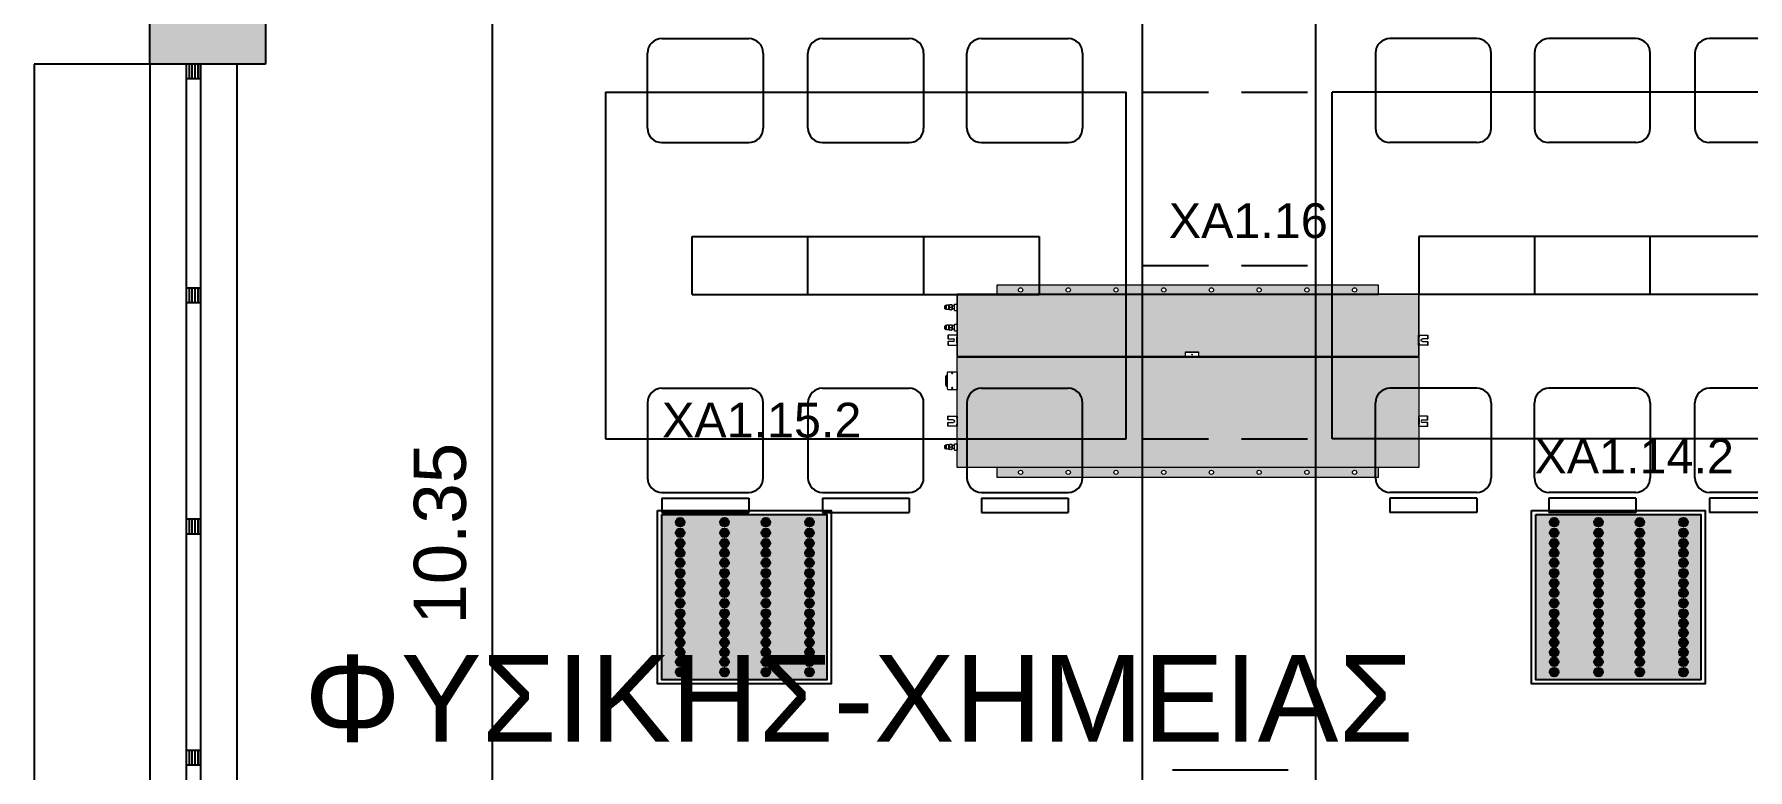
# Model space of a CAD drawing. Header units: metres. Extents: x 0 to 132, y -109 to 310.
# Drawn here: x 21.62 to 27.54, y 120.16 to 122.71 of the extents above; entities that cross this region are included whole.
import ezdxf

# ---------------------------------------------------------------- set-up
doc = ezdxf.new("R2010")
doc.units = ezdxf.units.M
doc.header["$LTSCALE"] = 0.036
doc.linetypes.add('HIDDEN', pattern=[9.525, 6.35, -3.175])
doc.layers.get('0').update_dxf_attribs({"color": 252})
doc.layers.get('Defpoints').update_dxf_attribs({"color": 252})
for name, color, linetype in [('arxitektonika', 254, 'Continuous'), ('DIMBLK', 252, 'Continuous'), ('electext', 20, 'Continuous'), ('Epipla', 252, 'Continuous'), ('HLEK_FL001_SYMBOLS', 230, 'Continuous'), ('Parathira', 252, 'Continuous')]:
    doc.layers.add(name, color=color, linetype=linetype)
doc.layers.add('axel', color=170, linetype='Continuous', lineweight=0)
doc.styles.add('COMU-N', font='arial.ttf')
doc.styles.get("Standard").update_dxf_attribs({"font": 'arial.ttf'})
doc.dimstyles.new('CADWDOT', dxfattribs={"dimscale": 0.1, "dimtxt": 1.8, "dimasz": 0.08, "dimexe": 2, "dimexo": 0, "dimgap": 0.09, "dimtad": 0, "dimrnd": 0.001, "dimzin": 0, "dimdsep": 46, "dimtxsty": 'Standard', "dimblk1": 'ARTDIM', "dimblk2": 'ARTDIM', "dimsah": 1, "dimcen": 0.09, "dimdle": 0.05, "dimse1": 1, "dimse2": 1, "dimadec": 0, "dimazin": 0, "dimtfac": 1, "dimtmove": 0, "dimatfit": 3, "dimldrblk": 'ARTDIM', "dimfxl": 2, "dimtvp": 0.9999, "dimtolj": 1, "dimtzin": 0, "dimarcsym": 0})

# ---------------------------------------------------------------- blocks, each defined once
blk = doc.blocks.new('A$C3D465094')
at = {"layer": 'Parathira'}
for p, q in [((0.175, 0), (0.175, -3.2)), ((0.225, 0), (0.175, 0)), ((0.175, 0), (0.175, -0.05)), ((0.185, 0), (0.185, -0.05)), ((0.195, 0), (0.195, -0.05)), ((0.205, 0), (0.205, -0.05)), ((0.215, 0), (0.215, -0.05)), ((0.225, 0), (0.225, -3.2)), ((0.225, -0.05), (0.225, 0)), ((0.175, -0.05), (0.225, -0.05)), ((0.225, -0.775), (0.175, -0.775)), ((0.175, -0.775), (0.175, -0.825)), ((0.175, -0.825), (0.225, -0.825)), ((0.185, -0.775), (0.185, -0.825)), ((0.195, -0.775), (0.195, -0.825)), ((0.205, -0.775), (0.205, -0.825)), ((0.215, -0.775), (0.215, -0.825)), ((0.225, -0.825), (0.225, -0.775)), ((0.225, -1.575), (0.175, -1.575)), ((0.175, -1.575), (0.175, -1.625)), ((0.185, -1.575), (0.185, -1.625)), ((0.195, -1.575), (0.195, -1.625)), ((0.205, -1.575), (0.205, -1.625)), ((0.215, -1.575), (0.215, -1.625)), ((0.225, -1.625), (0.225, -1.575)), ((0.175, -1.625), (0.225, -1.625)), ((0.225, -2.375), (0.175, -2.375)), ((0.175, -2.375), (0.175, -2.425)), ((0.175, -2.425), (0.225, -2.425)), ((0.185, -2.375), (0.185, -2.425)), ((0.195, -2.375), (0.195, -2.425)), ((0.205, -2.375), (0.205, -2.425)), ((0.215, -2.375), (0.215, -2.425)), ((0.225, -2.425), (0.225, -2.375)), ((0.225, -3.15), (0.175, -3.15)), ((0.175, -3.15), (0.175, -3.2)), ((0.185, -3.15), (0.185, -3.2)), ((0.195, -3.15), (0.195, -3.2)), ((0.205, -3.15), (0.205, -3.2)), ((0.215, -3.15), (0.215, -3.2)), ((0.225, -3.2), (0.225, -3.15)), ((0.175, -3.2), (0.225, -3.2))]:
    blk.add_line(p, q, dxfattribs=at)
blk = doc.blocks.new('A$C03CF2789')
at = {"layer": 'Epipla'}
for p, q in [((3.4314, -0.3466), (3.4314, -8.6466)), ((4.0314, -8.6466), (4.0314, -0.3466)), ((1.7703, -3.7114), (2.0703, -3.7114)), ((2.3253, -3.7114), (2.6253, -3.7114)), ((2.875, -3.7114), (3.175, -3.7114)), ((4.5878, -3.7114), (4.2878, -3.7114)), ((5.1374, -3.7114), (4.8374, -3.7114)), ((5.6924, -3.7114), (5.3924, -3.7114)), ((1.7203, -4.0214), (1.7203, -3.7614)), ((2.1203, -3.7614), (2.1203, -4.0214)), ((2.2753, -4.0214), (2.2753, -3.7614)), ((2.6753, -3.7614), (2.6753, -4.0214)), ((2.825, -4.0214), (2.825, -3.7614)), ((3.225, -3.7614), (3.225, -4.0214)), ((4.2378, -3.7614), (4.2378, -4.0214)), ((4.6378, -4.0214), (4.6378, -3.7614)), ((4.7874, -3.7614), (4.7874, -4.0214)), ((5.1874, -4.0214), (5.1874, -3.7614)), ((5.3424, -3.7614), (5.3424, -4.0214)), ((1.5753, -3.8966), (3.3753, -3.8966)), ((1.5753, -3.8966), (1.5753, -5.0966)), ((3.3753, -5.0966), (3.3753, -3.8966)), ((4.0874, -5.0966), (4.0874, -3.8966)), ((5.8874, -3.8966), (4.0874, -3.8966)), ((1.7703, -4.0714), (2.0703, -4.0714)), ((2.3253, -4.0714), (2.6253, -4.0714)), ((2.875, -4.0714), (3.175, -4.0714)), ((4.5878, -4.0714), (4.2878, -4.0714)), ((5.1374, -4.0714), (4.8374, -4.0714)), ((5.6924, -4.0714), (5.3924, -4.0714)), ((1.8753, -4.3966), (3.0753, -4.3966)), ((1.8753, -4.5966), (1.8753, -4.3966)), ((2.2753, -4.5966), (2.2753, -4.3966)), ((2.6753, -4.3966), (2.6753, -4.5966)), ((3.0753, -4.3966), (3.0753, -4.5966)), ((4.3874, -4.3966), (4.3874, -4.5966)), ((5.5874, -4.3966), (4.3874, -4.3966)), ((4.7874, -4.3966), (4.7874, -4.5966)), ((5.1874, -4.5966), (5.1874, -4.3966)), ((1.8753, -4.5966), (3.0753, -4.5966)), ((5.5874, -4.5966), (4.3874, -4.5966)), ((1.7203, -4.9717), (1.7203, -5.2317)), ((1.7703, -4.9217), (2.0703, -4.9217)), ((2.1203, -5.2317), (2.1203, -4.9717)), ((2.2753, -4.9717), (2.2753, -5.2317)), ((2.3253, -4.9217), (2.6253, -4.9217)), ((2.6753, -5.2317), (2.6753, -4.9717)), ((2.825, -4.9717), (2.825, -5.2317)), ((2.875, -4.9217), (3.175, -4.9217)), ((3.225, -5.2317), (3.225, -4.9717)), ((4.2378, -5.2317), (4.2378, -4.9717)), ((4.5878, -4.9217), (4.2878, -4.9217)), ((4.6378, -4.9717), (4.6378, -5.2317)), ((4.7874, -5.2317), (4.7874, -4.9717)), ((5.1374, -4.9217), (4.8374, -4.9217)), ((5.1874, -4.9717), (5.1874, -5.2317)), ((5.3424, -5.2317), (5.3424, -4.9717)), ((5.6924, -4.9217), (5.3924, -4.9217)), ((1.5753, -5.0966), (3.3753, -5.0966)), ((5.8874, -5.0966), (4.0874, -5.0966)), ((1.7703, -5.2817), (2.0703, -5.2817)), ((1.7703, -5.3017), (2.0703, -5.3017)), ((2.3253, -5.2817), (2.6253, -5.2817)), ((2.3253, -5.3017), (2.6253, -5.3017)), ((2.875, -5.2817), (3.175, -5.2817)), ((2.875, -5.3017), (3.175, -5.3017)), ((4.5878, -5.2817), (4.2878, -5.2817)), ((4.5878, -5.3017), (4.2878, -5.3017)), ((5.1374, -5.2817), (4.8374, -5.2817)), ((5.1374, -5.3017), (4.8374, -5.3017)), ((5.6924, -5.2817), (5.3924, -5.2817)), ((5.6924, -5.3017), (5.3924, -5.3017)), ((1.7703, -5.3517), (2.0703, -5.3517)), ((2.3253, -5.3517), (2.6253, -5.3517)), ((2.875, -5.3517), (3.175, -5.3517)), ((4.5878, -5.3517), (4.2878, -5.3517)), ((5.1374, -5.3517), (4.8374, -5.3517)), ((5.6924, -5.3517), (5.3924, -5.3517)), ((3.5355, -6.2418), (3.9355, -6.2418))]:
    blk.add_line(p, q, dxfattribs=at)
at = {"layer": 'Epipla', "linetype": 'HIDDEN'}
for p, q in [((3.4314, -3.8966), (4.0314, -3.8966)), ((3.4314, -4.4966), (4.0314, -4.4966)), ((3.4314, -5.0966), (4.0314, -5.0966))]:
    blk.add_line(p, q, dxfattribs=at)
at = {"layer": 'Epipla'}
for points in [[(1.7703, -5.3017), (1.7703, -5.3517)], [(2.0703, -5.3017), (2.0703, -5.3517)], [(2.3253, -5.3017), (2.3253, -5.3517)], [(2.6253, -5.3017), (2.6253, -5.3517)], [(2.875, -5.3017), (2.875, -5.3517)], [(3.175, -5.3017), (3.175, -5.3517)], [(4.2878, -5.3017), (4.2878, -5.3517)], [(4.5878, -5.3017), (4.5878, -5.3517)], [(4.8374, -5.3017), (4.8374, -5.3517)], [(5.1374, -5.3017), (5.1374, -5.3517)], [(5.3924, -5.3017), (5.3924, -5.3517)]]:
    blk.add_lwpolyline(points, dxfattribs=at)
for centre, start, end in [((1.7703, -3.7614), 90, 180), ((2.0703, -3.7614), 0, 90), ((2.3253, -3.7614), 90, 180), ((2.6253, -3.7614), 0, 90), ((2.875, -3.7614), 90, 180), ((3.175, -3.7614), 0, 90), ((4.2878, -3.7614), 90, 180), ((4.5878, -3.7614), 0, 90), ((4.8374, -3.7614), 90, 180), ((5.1374, -3.7614), 0, 90), ((5.3924, -3.7614), 90, 180), ((1.7703, -4.0214), 180, 270), ((2.0703, -4.0214), 270, 0), ((2.3253, -4.0214), 180, 270), ((2.6253, -4.0214), 270, 0), ((2.875, -4.0214), 180, 270), ((3.175, -4.0214), 270, 0), ((4.2878, -4.0214), 180, 270), ((4.5878, -4.0214), 270, 0), ((4.8374, -4.0214), 180, 270), ((5.1374, -4.0214), 270, 0), ((5.3924, -4.0214), 180, 270), ((1.7703, -4.9717), 90, 180), ((2.0703, -4.9717), 0, 90), ((2.3253, -4.9717), 90, 180), ((2.6253, -4.9717), 0, 90), ((2.875, -4.9717), 90, 180), ((3.175, -4.9717), 0, 90), ((4.2878, -4.9717), 90, 180), ((4.5878, -4.9717), 0, 90), ((4.8374, -4.9717), 90, 180), ((5.1374, -4.9717), 0, 90), ((5.3924, -4.9717), 90, 180), ((1.7703, -5.2317), 180, 270), ((2.0703, -5.2317), 270, 0), ((2.3253, -5.2317), 180, 270), ((2.6253, -5.2317), 270, 0), ((2.875, -5.2317), 180, 270), ((3.175, -5.2317), 270, 0), ((4.2878, -5.2317), 180, 270), ((4.5878, -5.2317), 270, 0), ((4.8374, -5.2317), 180, 270), ((5.1374, -5.2317), 270, 0), ((5.3924, -5.2317), 180, 270)]:
    blk.add_arc(centre, 0.05, start, end, dxfattribs=at)
blk = doc.blocks.new('ARTDIM')
at = {"layer": 'DIMBLK'}
for p, q in [((0, -24.9975), (0, 24.9975)), ((-24.9975, 0), (24.9975, 0))]:
    blk.add_line(p, q, dxfattribs=at)
blk.add_circle((0, 0), 8.25, dxfattribs=at)
blk = doc.blocks.new('*D451')
at = {"layer": 'arxitektonika', "color": 0, "lineweight": -2}
blk.add_line((23.2019, 126.1474), (23.2019, 115.8134), dxfattribs=at)
at = {"layer": 'Defpoints', "color": 0, "transparency": 16777216}
for p in [(25.9182, 126.1554), (23.2019, 115.8054), (25.9182, 115.8054)]:
    blk.add_point(p, dxfattribs=at)
at = {"layer": 'arxitektonika', "color": 0, "lineweight": -2, "xscale": 0.008, "yscale": 0.008, "zscale": 0.008}
for p, rotation in [((23.2019, 126.1554), 90), ((23.2019, 115.8054), 270)]:
    blk.add_blockref('ARTDIM', p, dxfattribs=dict(at, rotation=rotation))
at = {"layer": 'arxitektonika', "color": 0, "insert": (23.0219, 120.9804), "char_height": 0.18, "attachment_point": 5, "rotation": 90}
blk.add_mtext('\\A1;10.35', dxfattribs=at)
blk = doc.blocks.new('panel led 4x16W 60x60cm acrylic')
at = {"layer": 'HLEK_FL001_SYMBOLS', "linetype": 'Continuous', "lineweight": 0}
h = blk.add_hatch(color=201, dxfattribs=at)
h.dxf.hatch_style = 1
h.paths.add_polyline_path([(45.4184, 65.5575), (45.4184, 64.9863), (45.9896, 64.9863), (45.9896, 65.5575)])
h.paths.add_polyline_path([(45.6208, 65.3554, -1), (45.6508, 65.3554, -1)], flags=16)
h.paths.add_polyline_path([(45.6208, 65.3904, -1), (45.6508, 65.3904, -1)], flags=16)
h.paths.add_polyline_path([(45.7936, 65.3554, -1), (45.7636, 65.3554, -1)], flags=16)
h.paths.add_polyline_path([(45.7636, 65.3904, -1), (45.7936, 65.3904, -1)], flags=16)
h.paths.add_polyline_path([(45.6508, 65.3202, -1), (45.6208, 65.3202, -1)], flags=16)
h.paths.add_polyline_path([(45.7936, 65.3202, -1), (45.7636, 65.3202, -1)], flags=16)
h.paths.add_polyline_path([(45.6208, 65.4249, -1), (45.6508, 65.4249, -1)], flags=16)
h.paths.add_polyline_path([(45.7636, 65.4249, -1), (45.7936, 65.4249, -1)], flags=16)
h.paths.add_polyline_path([(45.6508, 65.2864, -1), (45.6208, 65.2864, -1)], flags=16)
h.paths.add_polyline_path([(45.7936, 65.2864, -1), (45.7636, 65.2864, -1)], flags=16)
h.paths.add_polyline_path([(45.6208, 65.4586, -1), (45.6508, 65.4586, -1)], flags=16)
h.paths.add_polyline_path([(45.7636, 65.4586, -1), (45.7936, 65.4586, -1)], flags=16)
h.paths.add_polyline_path([(45.6508, 65.2511, -1), (45.6208, 65.2511, -1)], flags=16)
h.paths.add_polyline_path([(45.7936, 65.2511, -1), (45.7636, 65.2511, -1)], flags=16)
h.paths.add_polyline_path([(45.6208, 65.4943, -1), (45.6508, 65.4943, -1)], flags=16)
h.paths.add_polyline_path([(45.7636, 65.4943, -1), (45.7936, 65.4943, -1)], flags=16)
h.paths.add_polyline_path([(45.6508, 65.2158, -1), (45.6208, 65.2158, -1)], flags=16)
h.paths.add_polyline_path([(45.7936, 65.2158, -1), (45.7636, 65.2158, -1)], flags=16)
h.paths.add_polyline_path([(45.6208, 65.531, -1), (45.6508, 65.531, -1)], flags=16)
h.paths.add_polyline_path([(45.7636, 65.531, -1), (45.7936, 65.531, -1)], flags=16)
h.paths.add_polyline_path([(45.6508, 65.1817, -1), (45.6208, 65.1817, -1)], flags=16)
h.paths.add_polyline_path([(45.7936, 65.1817, -1), (45.7636, 65.1817, -1)], flags=16)
h.paths.add_polyline_path([(45.4672, 65.3554, -1), (45.4972, 65.3554, -1)], flags=16)
h.paths.add_polyline_path([(45.4672, 65.3904, -1), (45.4972, 65.3904, -1)], flags=16)
h.paths.add_polyline_path([(45.4972, 65.3202, -1), (45.4672, 65.3202, -1)], flags=16)
h.paths.add_polyline_path([(45.6508, 65.1482, -1), (45.6208, 65.1482, -1)], flags=16)
h.paths.add_polyline_path([(45.9441, 65.3554, -1), (45.9141, 65.3554, -1)], flags=16)
h.paths.add_polyline_path([(45.9441, 65.3904, -1), (45.9141, 65.3904, -1)], flags=16)
h.paths.add_polyline_path([(45.7936, 65.1482, -1), (45.7636, 65.1482, -1)], flags=16)
h.paths.add_polyline_path([(45.4672, 65.4249, -1), (45.4972, 65.4249, -1)], flags=16)
h.paths.add_polyline_path([(45.9441, 65.3202, -1), (45.9141, 65.3202, -1)], flags=16)
h.paths.add_polyline_path([(45.4972, 65.2864, -1), (45.4672, 65.2864, -1)], flags=16)
h.paths.add_polyline_path([(45.9141, 65.4249, -1), (45.9441, 65.4249, -1)], flags=16)
h.paths.add_polyline_path([(45.9441, 65.2864, -1), (45.9141, 65.2864, -1)], flags=16)
h.paths.add_polyline_path([(45.4672, 65.4586, -1), (45.4972, 65.4586, -1)], flags=16)
h.paths.add_polyline_path([(45.9141, 65.4586, -1), (45.9441, 65.4586, -1)], flags=16)
h.paths.add_polyline_path([(45.4972, 65.2511, -1), (45.4672, 65.2511, -1)], flags=16)
h.paths.add_polyline_path([(45.9441, 65.2511, -1), (45.9141, 65.2511, -1)], flags=16)
h.paths.add_polyline_path([(45.4672, 65.4943, -1), (45.4972, 65.4943, -1)], flags=16)
h.paths.add_polyline_path([(45.6508, 65.1152, -1), (45.6208, 65.1152, -1)], flags=16)
h.paths.add_polyline_path([(45.7936, 65.1152, -1), (45.7636, 65.1152, -1)], flags=16)
h.paths.add_polyline_path([(45.9141, 65.4943, -1), (45.9441, 65.4943, -1)], flags=16)
h.paths.add_polyline_path([(45.4972, 65.2158, -1), (45.4672, 65.2158, -1)], flags=16)
h.paths.add_polyline_path([(45.9441, 65.2158, -1), (45.9141, 65.2158, -1)], flags=16)
h.paths.add_polyline_path([(45.4672, 65.531, -1), (45.4972, 65.531, -1)], flags=16)
h.paths.add_polyline_path([(45.9141, 65.531, -1), (45.9441, 65.531, -1)], flags=16)
h.paths.add_polyline_path([(45.4972, 65.1817, -1), (45.4672, 65.1817, -1)], flags=16)
h.paths.add_polyline_path([(45.9441, 65.1817, -1), (45.9141, 65.1817, -1)], flags=16)
h.paths.add_polyline_path([(45.6508, 65.0811, -1), (45.6208, 65.0811, -1)], flags=16)
h.paths.add_polyline_path([(45.7936, 65.0811, -1), (45.7636, 65.0811, -1)], flags=16)
h.paths.add_polyline_path([(45.4972, 65.1482, -1), (45.4672, 65.1482, -1)], flags=16)
h.paths.add_polyline_path([(45.9441, 65.1482, -1), (45.9141, 65.1482, -1)], flags=16)
h.paths.add_polyline_path([(45.6508, 65.048, -1), (45.6208, 65.048, -1)], flags=16)
h.paths.add_polyline_path([(45.7936, 65.048, -1), (45.7636, 65.048, -1)], flags=16)
h.paths.add_polyline_path([(45.4972, 65.1152, -1), (45.4672, 65.1152, -1)], flags=16)
h.paths.add_polyline_path([(45.9441, 65.1152, -1), (45.9141, 65.1152, -1)], flags=16)
h.paths.add_polyline_path([(45.6508, 65.0128, -1), (45.6208, 65.0128, -1)], flags=16)
h.paths.add_polyline_path([(45.4972, 65.0811, -1), (45.4672, 65.0811, -1)], flags=16)
h.paths.add_polyline_path([(45.7936, 65.0128, -1), (45.7636, 65.0128, -1)], flags=16)
h.paths.add_polyline_path([(45.9441, 65.0811, -1), (45.9141, 65.0811, -1)], flags=16)
h.paths.add_polyline_path([(45.4972, 65.048, -1), (45.4672, 65.048, -1)], flags=16)
h.paths.add_polyline_path([(45.9441, 65.048, -1), (45.9141, 65.048, -1)], flags=16)
h.paths.add_polyline_path([(45.4972, 65.0128, -1), (45.4672, 65.0128, -1)], flags=16)
h.paths.add_polyline_path([(45.9441, 65.0128, -1), (45.9141, 65.0128, -1)], flags=16)
h = blk.add_hatch(color=11, dxfattribs=at)
h.dxf.hatch_style = 1
h.paths.add_polyline_path([(45.4972, 65.531, 1), (45.4672, 65.531, 1)])
h = blk.add_hatch(color=11, dxfattribs=at)
h.dxf.hatch_style = 1
h.paths.add_polyline_path([(45.6508, 65.531, 1), (45.6208, 65.531, 1)])
h = blk.add_hatch(color=11, dxfattribs=at)
h.dxf.hatch_style = 1
h.paths.add_polyline_path([(45.7936, 65.531, 1), (45.7636, 65.531, 1)])
h = blk.add_hatch(color=11, dxfattribs=at)
h.dxf.hatch_style = 1
h.paths.add_polyline_path([(45.9441, 65.531, 1), (45.9141, 65.531, 1)])
h = blk.add_hatch(color=11, dxfattribs=at)
h.dxf.hatch_style = 1
h.paths.add_polyline_path([(45.4972, 65.4943, 1), (45.4672, 65.4943, 1)])
h = blk.add_hatch(color=11, dxfattribs=at)
h.dxf.hatch_style = 1
h.paths.add_polyline_path([(45.4972, 65.4586, 1), (45.4672, 65.4586, 1)])
h = blk.add_hatch(color=11, dxfattribs=at)
h.dxf.hatch_style = 1
h.paths.add_polyline_path([(45.6508, 65.4943, 1), (45.6208, 65.4943, 1)])
h = blk.add_hatch(color=11, dxfattribs=at)
h.dxf.hatch_style = 1
h.paths.add_polyline_path([(45.6508, 65.4586, 1), (45.6208, 65.4586, 1)])
h = blk.add_hatch(color=11, dxfattribs=at)
h.dxf.hatch_style = 1
h.paths.add_polyline_path([(45.7936, 65.4943, 1), (45.7636, 65.4943, 1)])
h = blk.add_hatch(color=11, dxfattribs=at)
h.dxf.hatch_style = 1
h.paths.add_polyline_path([(45.7936, 65.4586, 1), (45.7636, 65.4586, 1)])
h = blk.add_hatch(color=11, dxfattribs=at)
h.dxf.hatch_style = 1
h.paths.add_polyline_path([(45.9441, 65.4943, 1), (45.9141, 65.4943, 1)])
h = blk.add_hatch(color=11, dxfattribs=at)
h.dxf.hatch_style = 1
h.paths.add_polyline_path([(45.9441, 65.4586, 1), (45.9141, 65.4586, 1)])
h = blk.add_hatch(color=11, dxfattribs=at)
h.dxf.hatch_style = 1
h.paths.add_polyline_path([(45.4972, 65.4249, 1), (45.4672, 65.4249, 1)])
h = blk.add_hatch(color=11, dxfattribs=at)
h.dxf.hatch_style = 1
h.paths.add_polyline_path([(45.6508, 65.4249, 1), (45.6208, 65.4249, 1)])
h = blk.add_hatch(color=11, dxfattribs=at)
h.dxf.hatch_style = 1
h.paths.add_polyline_path([(45.7936, 65.4249, 1), (45.7636, 65.4249, 1)])
h = blk.add_hatch(color=11, dxfattribs=at)
h.dxf.hatch_style = 1
h.paths.add_polyline_path([(45.9441, 65.4249, 1), (45.9141, 65.4249, 1)])
h = blk.add_hatch(color=11, dxfattribs=at)
h.dxf.hatch_style = 1
h.paths.add_polyline_path([(45.4972, 65.3904, 1), (45.4672, 65.3904, 1)])
h = blk.add_hatch(color=11, dxfattribs=at)
h.dxf.hatch_style = 1
h.paths.add_polyline_path([(45.4972, 65.3554, 1), (45.4672, 65.3554, 1)])
h = blk.add_hatch(color=11, dxfattribs=at)
h.dxf.hatch_style = 1
h.paths.add_polyline_path([(45.6508, 65.3904, 1), (45.6208, 65.3904, 1)])
h = blk.add_hatch(color=11, dxfattribs=at)
h.dxf.hatch_style = 1
h.paths.add_polyline_path([(45.6508, 65.3554, 1), (45.6208, 65.3554, 1)])
h = blk.add_hatch(color=11, dxfattribs=at)
h.dxf.hatch_style = 1
h.paths.add_polyline_path([(45.7936, 65.3904, 1), (45.7636, 65.3904, 1)])
h = blk.add_hatch(color=11, dxfattribs=at)
h.dxf.hatch_style = 1
h.paths.add_polyline_path([(45.7936, 65.3554, 1), (45.7636, 65.3554, 1)])
h = blk.add_hatch(color=11, dxfattribs=at)
h.dxf.hatch_style = 1
h.paths.add_polyline_path([(45.9441, 65.3904, 1), (45.9141, 65.3904, 1)])
h = blk.add_hatch(color=11, dxfattribs=at)
h.dxf.hatch_style = 1
h.paths.add_polyline_path([(45.9441, 65.3554, 1), (45.9141, 65.3554, 1)])
h = blk.add_hatch(color=11, dxfattribs=at)
h.dxf.hatch_style = 1
h.paths.add_polyline_path([(45.4972, 65.3202, 1), (45.4672, 65.3202, 1)])
h = blk.add_hatch(color=11, dxfattribs=at)
h.dxf.hatch_style = 1
h.paths.add_polyline_path([(45.4972, 65.2864, 1), (45.4672, 65.2864, 1)])
h = blk.add_hatch(color=11, dxfattribs=at)
h.dxf.hatch_style = 1
h.paths.add_polyline_path([(45.6508, 65.3202, 1), (45.6208, 65.3202, 1)])
h = blk.add_hatch(color=11, dxfattribs=at)
h.dxf.hatch_style = 1
h.paths.add_polyline_path([(45.6508, 65.2864, 1), (45.6208, 65.2864, 1)])
h = blk.add_hatch(color=11, dxfattribs=at)
h.dxf.hatch_style = 1
h.paths.add_polyline_path([(45.7936, 65.3202, 1), (45.7636, 65.3202, 1)])
h = blk.add_hatch(color=11, dxfattribs=at)
h.dxf.hatch_style = 1
h.paths.add_polyline_path([(45.7936, 65.2864, 1), (45.7636, 65.2864, 1)])
h = blk.add_hatch(color=11, dxfattribs=at)
h.dxf.hatch_style = 1
h.paths.add_polyline_path([(45.9441, 65.3202, 1), (45.9141, 65.3202, 1)])
h = blk.add_hatch(color=11, dxfattribs=at)
h.dxf.hatch_style = 1
h.paths.add_polyline_path([(45.9441, 65.2864, 1), (45.9141, 65.2864, 1)])
h = blk.add_hatch(color=11, dxfattribs=at)
h.dxf.hatch_style = 1
h.paths.add_polyline_path([(45.4972, 65.2511, 1), (45.4672, 65.2511, 1)])
h = blk.add_hatch(color=11, dxfattribs=at)
h.dxf.hatch_style = 1
h.paths.add_polyline_path([(45.6508, 65.2511, 1), (45.6208, 65.2511, 1)])
h = blk.add_hatch(color=11, dxfattribs=at)
h.dxf.hatch_style = 1
h.paths.add_polyline_path([(45.7936, 65.2511, 1), (45.7636, 65.2511, 1)])
h = blk.add_hatch(color=11, dxfattribs=at)
h.dxf.hatch_style = 1
h.paths.add_polyline_path([(45.9441, 65.2511, 1), (45.9141, 65.2511, 1)])
h = blk.add_hatch(color=11, dxfattribs=at)
h.dxf.hatch_style = 1
h.paths.add_polyline_path([(45.4972, 65.2158, 1), (45.4672, 65.2158, 1)])
h = blk.add_hatch(color=11, dxfattribs=at)
h.dxf.hatch_style = 1
h.paths.add_polyline_path([(45.4972, 65.1817, 1), (45.4672, 65.1817, 1)])
h = blk.add_hatch(color=11, dxfattribs=at)
h.dxf.hatch_style = 1
h.paths.add_polyline_path([(45.6508, 65.2158, 1), (45.6208, 65.2158, 1)])
h = blk.add_hatch(color=11, dxfattribs=at)
h.dxf.hatch_style = 1
h.paths.add_polyline_path([(45.6508, 65.1817, 1), (45.6208, 65.1817, 1)])
h = blk.add_hatch(color=11, dxfattribs=at)
h.dxf.hatch_style = 1
h.paths.add_polyline_path([(45.7936, 65.2158, 1), (45.7636, 65.2158, 1)])
h = blk.add_hatch(color=11, dxfattribs=at)
h.dxf.hatch_style = 1
h.paths.add_polyline_path([(45.7936, 65.1817, 1), (45.7636, 65.1817, 1)])
h = blk.add_hatch(color=11, dxfattribs=at)
h.dxf.hatch_style = 1
h.paths.add_polyline_path([(45.9441, 65.2158, 1), (45.9141, 65.2158, 1)])
h = blk.add_hatch(color=11, dxfattribs=at)
h.dxf.hatch_style = 1
h.paths.add_polyline_path([(45.9441, 65.1817, 1), (45.9141, 65.1817, 1)])
h = blk.add_hatch(color=11, dxfattribs=at)
h.dxf.hatch_style = 1
h.paths.add_polyline_path([(45.4972, 65.1482, 1), (45.4672, 65.1482, 1)])
h = blk.add_hatch(color=11, dxfattribs=at)
h.dxf.hatch_style = 1
h.paths.add_polyline_path([(45.4972, 65.1152, 1), (45.4672, 65.1152, 1)])
h = blk.add_hatch(color=11, dxfattribs=at)
h.dxf.hatch_style = 1
h.paths.add_polyline_path([(45.6508, 65.1482, 1), (45.6208, 65.1482, 1)])
h = blk.add_hatch(color=11, dxfattribs=at)
h.dxf.hatch_style = 1
h.paths.add_polyline_path([(45.6508, 65.1152, 1), (45.6208, 65.1152, 1)])
h = blk.add_hatch(color=11, dxfattribs=at)
h.dxf.hatch_style = 1
h.paths.add_polyline_path([(45.7936, 65.1482, 1), (45.7636, 65.1482, 1)])
h = blk.add_hatch(color=11, dxfattribs=at)
h.dxf.hatch_style = 1
h.paths.add_polyline_path([(45.7936, 65.1152, 1), (45.7636, 65.1152, 1)])
h = blk.add_hatch(color=11, dxfattribs=at)
h.dxf.hatch_style = 1
h.paths.add_polyline_path([(45.9441, 65.1482, 1), (45.9141, 65.1482, 1)])
h = blk.add_hatch(color=11, dxfattribs=at)
h.dxf.hatch_style = 1
h.paths.add_polyline_path([(45.9441, 65.1152, 1), (45.9141, 65.1152, 1)])
h = blk.add_hatch(color=11, dxfattribs=at)
h.dxf.hatch_style = 1
h.paths.add_polyline_path([(45.4972, 65.0811, 1), (45.4672, 65.0811, 1)])
h = blk.add_hatch(color=11, dxfattribs=at)
h.dxf.hatch_style = 1
h.paths.add_polyline_path([(45.4972, 65.048, 1), (45.4672, 65.048, 1)])
h = blk.add_hatch(color=11, dxfattribs=at)
h.dxf.hatch_style = 1
h.paths.add_polyline_path([(45.6508, 65.0811, 1), (45.6208, 65.0811, 1)])
h = blk.add_hatch(color=11, dxfattribs=at)
h.dxf.hatch_style = 1
h.paths.add_polyline_path([(45.6508, 65.048, 1), (45.6208, 65.048, 1)])
h = blk.add_hatch(color=11, dxfattribs=at)
h.dxf.hatch_style = 1
h.paths.add_polyline_path([(45.7936, 65.0811, 1), (45.7636, 65.0811, 1)])
h = blk.add_hatch(color=11, dxfattribs=at)
h.dxf.hatch_style = 1
h.paths.add_polyline_path([(45.7936, 65.048, 1), (45.7636, 65.048, 1)])
h = blk.add_hatch(color=11, dxfattribs=at)
h.dxf.hatch_style = 1
h.paths.add_polyline_path([(45.9441, 65.0811, 1), (45.9141, 65.0811, 1)])
h = blk.add_hatch(color=11, dxfattribs=at)
h.dxf.hatch_style = 1
h.paths.add_polyline_path([(45.9441, 65.048, 1), (45.9141, 65.048, 1)])
h = blk.add_hatch(color=11, dxfattribs=at)
h.dxf.hatch_style = 1
h.paths.add_polyline_path([(45.4972, 65.0128, 1), (45.4672, 65.0128, 1)])
h = blk.add_hatch(color=11, dxfattribs=at)
h.dxf.hatch_style = 1
h.paths.add_polyline_path([(45.6508, 65.0128, 1), (45.6208, 65.0128, 1)])
h = blk.add_hatch(color=11, dxfattribs=at)
h.dxf.hatch_style = 1
h.paths.add_polyline_path([(45.7936, 65.0128, 1), (45.7636, 65.0128, 1)])
h = blk.add_hatch(color=11, dxfattribs=at)
h.dxf.hatch_style = 1
h.paths.add_polyline_path([(45.9441, 65.0128, 1), (45.9141, 65.0128, 1)])
at = {"layer": 'HLEK_FL001_SYMBOLS'}
for points in [[(45.4043, 65.5722), (46.0043, 65.5722), (46.0043, 64.9722), (45.4043, 64.9722)], [(45.4184, 65.5575), (45.9896, 65.5575), (45.9896, 64.9863), (45.4184, 64.9863)]]:
    blk.add_lwpolyline(points, close=True, dxfattribs=at)
for centre in [(45.4822, 65.531), (45.6358, 65.531), (45.7786, 65.531), (45.9291, 65.531), (45.4822, 65.4943), (45.4822, 65.4586), (45.6358, 65.4943), (45.6358, 65.4586), (45.7786, 65.4943), (45.7786, 65.4586), (45.9291, 65.4943), (45.9291, 65.4586), (45.4822, 65.4249), (45.6358, 65.4249), (45.7786, 65.4249), (45.9291, 65.4249), (45.4822, 65.3904), (45.4822, 65.3554), (45.6358, 65.3904), (45.6358, 65.3554), (45.7786, 65.3904), (45.7786, 65.3554), (45.9291, 65.3904), (45.9291, 65.3554), (45.4822, 65.3202), (45.4822, 65.2864), (45.6358, 65.3202), (45.6358, 65.2864), (45.7786, 65.3202), (45.7786, 65.2864), (45.9291, 65.3202), (45.9291, 65.2864), (45.4822, 65.2511), (45.6358, 65.2511), (45.7786, 65.2511), (45.9291, 65.2511), (45.4822, 65.2158), (45.4822, 65.1817), (45.6358, 65.2158), (45.6358, 65.1817), (45.7786, 65.2158), (45.7786, 65.1817), (45.9291, 65.2158), (45.9291, 65.1817), (45.4822, 65.1482), (45.4822, 65.1152), (45.6358, 65.1482), (45.6358, 65.1152), (45.7786, 65.1482), (45.7786, 65.1152), (45.9291, 65.1482), (45.9291, 65.1152), (45.4822, 65.0811), (45.4822, 65.048), (45.6358, 65.0811), (45.6358, 65.048), (45.7786, 65.0811), (45.7786, 65.048), (45.9291, 65.0811), (45.9291, 65.048), (45.4822, 65.0128), (45.6358, 65.0128), (45.7786, 65.0128), (45.9291, 65.0128)]:
    blk.add_circle(centre, 0.015, dxfattribs=at)
blk = doc.blocks.new('A$C5A126718')
at = {"layer": 'axel'}
for p, q in [((-0.0317, 0.0343), (-0.0317, 0.0321)), ((-0.0301, 0.0343), (-0.0317, 0.0343)), ((-0.0317, 0.0321), (-0.0317, 0.0236)), ((-0.0317, 0.0321), (-0.0301, 0.0321)), ((-0.0317, 0.0236), (-0.0301, 0.0236)), ((-0.0317, 0.0236), (-0.0317, 0.0214)), ((-0.0301, 0.0214), (-0.0317, 0.0214)), ((-0.0301, 0.0129), (-0.0317, 0.0129)), ((-0.0317, 0.0129), (-0.0317, 0.0107)), ((-0.0317, 0.0107), (-0.0301, 0.0107)), ((-0.0317, 0.0107), (-0.0317, 0.0021)), ((-0.0317, 0.0021), (-0.0301, 0.0021)), ((-0.0317, 0.0021), (-0.0317, 0)), ((-0.0301, 0), (-0.0317, 0)), ((-0.0012, 0.0343), (-0.0301, 0.0343)), ((-0.0301, 0.0343), (-0.0301, 0.0321)), ((-0.0301, 0.0321), (-0.0301, 0.0236)), ((-0.0301, 0.0236), (-0.0301, 0.0214)), ((-0.0301, 0.0214), (-0.0131, 0.0214)), ((-0.0301, 0.0129), (-0.0301, 0.0107)), ((-0.0131, 0.0129), (-0.0301, 0.0129)), ((-0.0301, 0.0107), (-0.0301, 0.0021)), ((-0.0301, 0.0021), (-0.0301, 0)), ((-0.0301, 0), (-0.0012, 0)), ((-0.0012, 0.0343), (0, 0.0343)), ((-0.0012, 0.0343), (-0.0012, 0.033)), ((-0.0012, 0.033), (-0.0012, 0.03)), ((-0.0012, 0.03), (-0.0012, 0.0271)), ((-0.0012, 0.0271), (0, 0.0271)), ((-0.0012, 0.027), (-0.0012, 0.0271)), ((-0.0012, 0.0073), (-0.0012, 0.027)), ((-0.0012, 0.0071), (-0.0012, 0.0073)), ((-0.0012, 0.0071), (0, 0.0071)), ((-0.0012, 0.0071), (-0.0012, 0.0043)), ((-0.0012, 0.0043), (-0.0012, 0.0013)), ((-0.0012, 0.0013), (-0.0012, 0)), ((-0.0012, 0), (0, 0)), ((0.0004, 0.0271), (0.0004, 0.0343)), ((0.0004, 0.0271), (0.0004, 0.0343)), ((0.0004, 0.0211), (0.0004, 0.0271)), ((0.0004, 0.0211), (0.0004, 0.0271)), ((0.0004, 0.0207), (0.0004, 0.0211)), ((0.0004, 0.0207), (0.0004, 0.0211)), ((0.0004, 0.0186), (0.0004, 0.0207)), ((0.0004, 0.0186), (0.0004, 0.0207)), ((0.0004, 0.0157), (0.0004, 0.0186)), ((0.0004, 0.0157), (0.0004, 0.0186)), ((0.0004, 0.0136), (0.0004, 0.0157)), ((0.0004, 0.0136), (0.0004, 0.0157)), ((0.0004, 0.0132), (0.0004, 0.0136)), ((0.0004, 0.0132), (0.0004, 0.0136)), ((0.0004, 0.0071), (0.0004, 0.0132)), ((0.0004, 0.0071), (0.0004, 0.0132)), ((0.0004, 0), (0.0004, 0.0071)), ((0.0004, 0), (0.0004, 0.0071))]:
    blk.add_line(p, q, dxfattribs=at)
blk.add_arc((-0.0131, 0.0171), 0.00429, 270, 90, dxfattribs=at)
blk = doc.blocks.new('A$C3A54651E')
at = {"layer": 'axel'}
for p, q in [((0.0091, 0.0228), (0, 0.0228)), ((0, 0.0228), (0, 0)), ((0.0091, 0), (0, 0)), ((0.0091, 0), (0.0091, 0.0228)), ((0.0091, 0.0171), (0.0162, 0.0171)), ((0.0091, 0.0057), (0.0162, 0.0057)), ((0.0162, 0.019), (0.0166, 0.0193)), ((0.0162, 0.0038), (0.0162, 0.019)), ((0.0162, 0.0038), (0.0166, 0.0035)), ((0.0166, 0.0035), (0.0166, 0.0193)), ((0.0166, 0.0193), (0.0184, 0.0193)), ((0.0166, 0.0035), (0.0184, 0.0035)), ((0.0184, 0.02), (0.0184, 0.0199)), ((0.0184, 0.02), (0.0184, 0.02)), ((0.0184, 0.0199), (0.0184, 0.0193)), ((0.0184, 0.0193), (0.0184, 0.0153)), ((0.0184, 0.0153), (0.0184, 0.0067)), ((0.0184, 0.0067), (0.0184, 0.0035)), ((0.0184, 0.0035), (0.0184, 0.0028)), ((0.0184, 0.0028), (0.0184, 0.0028)), ((0.0191, 0.0202), (0.0254, 0.0202)), ((0.0191, 0.0197), (0.0254, 0.0197)), ((0.0191, 0.0109), (0.0254, 0.0109)), ((0.0191, 0.0026), (0.0254, 0.0026)), ((0.0262, 0.0199), (0.0262, 0.02)), ((0.0262, 0.02), (0.0262, 0.02)), ((0.0262, 0.0182), (0.0262, 0.0199)), ((0.0262, 0.0153), (0.0262, 0.0182)), ((0.0262, 0.0182), (0.0284, 0.0182)), ((0.0262, 0.0067), (0.0262, 0.0153)), ((0.0262, 0.0046), (0.0262, 0.0067)), ((0.0262, 0.0028), (0.0262, 0.0046)), ((0.0262, 0.0046), (0.0284, 0.0046)), ((0.0262, 0.0028), (0.0262, 0.0028)), ((0.0284, 0.0193), (0.037, 0.0193)), ((0.0284, 0.0182), (0.0284, 0.0193)), ((0.0284, 0.0046), (0.0284, 0.0182)), ((0.0284, 0.0035), (0.0284, 0.0046)), ((0.0284, 0.0035), (0.037, 0.0035)), ((0.037, 0.0035), (0.037, 0.0193)), ((0.0373, 0.019), (0.037, 0.0193)), ((0.0373, 0.0037), (0.037, 0.0035)), ((0.0373, 0.0182), (0.0373, 0.019)), ((0.0373, 0.0046), (0.0373, 0.0182)), ((0.0373, 0.0182), (0.0403, 0.0182)), ((0.0373, 0.0037), (0.0373, 0.0046)), ((0.0373, 0.0046), (0.0403, 0.0046)), ((0.0403, 0.0046), (0.0403, 0.0182)), ((0.0423, 0.0162), (0.0403, 0.0182)), ((0.0423, 0.0066), (0.0403, 0.0046)), ((0.0423, 0.0066), (0.0423, 0.0162))]:
    blk.add_line(p, q, dxfattribs=at)
for points in [[(0.0191, 0.0202, 0.004311), (0.019, 0.0202, 0.005535), (0.0188, 0.0202, 0.007292), (0.0187, 0.0201, 0.009929), (0.0186, 0.0201), (0.0186, 0.0201, 0.019665), (0.0185, 0.02, 0.032685), (0.0184, 0.02, 0.060642), (0.0184, 0.02), (0.0184, 0.02)], [(0.0184, 0.0199, 0.159929), (0.0184, 0.0199, 0.090191), (0.0184, 0.0199, 0.0462), (0.0184, 0.0199, 0.02623), (0.0185, 0.0198), (0.0186, 0.0198, 0.013719), (0.0187, 0.0198, 0.009481), (0.0188, 0.0198, 0.006867), (0.0189, 0.0197, 0.005151), (0.0191, 0.0197)], [(0.0191, 0.0197, 0.015295), (0.0188, 0.0186, 0.017604), (0.0186, 0.0175), (0.0185, 0.0169, 0.02245), (0.0184, 0.0158), (0.0184, 0.0153)], [(0.0184, 0.0153, 0.023182), (0.0184, 0.0142, 0.022013), (0.0186, 0.0131), (0.0187, 0.0125, 0.017076), (0.0189, 0.0114), (0.0191, 0.0109)], [(0.0191, 0.0109, 0.016103), (0.0188, 0.0098, 0.018613), (0.0186, 0.0088), (0.0185, 0.0083, 0.023826), (0.0184, 0.0072), (0.0184, 0.0067)], [(0.0184, 0.0067, 0.024647), (0.0184, 0.0057, 0.023359), (0.0186, 0.0046), (0.0187, 0.0041, 0.018023), (0.0189, 0.0031), (0.0191, 0.0026)], [(0.0191, 0.0026, -0.004311), (0.019, 0.0026, -0.005535), (0.0188, 0.0026, -0.007292), (0.0187, 0.0027, -0.009929), (0.0186, 0.0027), (0.0186, 0.0027, -0.019665), (0.0185, 0.0027, -0.032685), (0.0184, 0.0028, -0.060642), (0.0184, 0.0028), (0.0184, 0.0028)], [(0.0262, 0.02, 0.102242), (0.0262, 0.02, 0.051435), (0.0261, 0.02, 0.028507), (0.0261, 0.0201, 0.01755), (0.026, 0.0201), (0.0259, 0.0201, 0.009159), (0.0258, 0.0201, 0.006785), (0.0257, 0.0202, 0.005184), (0.0255, 0.0202), (0.0254, 0.0202)], [(0.0254, 0.0197, 0.004812), (0.0256, 0.0197, 0.00636), (0.0258, 0.0198, 0.008685), (0.0259, 0.0198, 0.012384), (0.026, 0.0198), (0.0261, 0.0198, 0.023143), (0.0261, 0.0199, 0.039656), (0.0262, 0.0199, 0.07579), (0.0262, 0.0199, 0.144125), (0.0262, 0.0199)], [(0.0262, 0.0153, 0.023214), (0.0262, 0.0164, 0.02204), (0.026, 0.0175), (0.0259, 0.018, 0.017046), (0.0256, 0.0191), (0.0254, 0.0197)], [(0.0254, 0.0109, 0.01528), (0.0258, 0.012, 0.017585), (0.026, 0.013), (0.0261, 0.0136, 0.022468), (0.0262, 0.0147), (0.0262, 0.0153)], [(0.0262, 0.0067, 0.024685), (0.0262, 0.0078, 0.023392), (0.026, 0.0088), (0.0259, 0.0093, 0.017988), (0.0256, 0.0103), (0.0254, 0.0109)], [(0.0254, 0.0026, 0.016073), (0.0258, 0.0036, 0.018575), (0.026, 0.0046), (0.0261, 0.0052, 0.023861), (0.0262, 0.0062), (0.0262, 0.0067)], [(0.0262, 0.0028, -0.102242), (0.0262, 0.0028, -0.051435), (0.0261, 0.0028, -0.028507), (0.0261, 0.0027, -0.01755), (0.026, 0.0027), (0.0259, 0.0027, -0.009159), (0.0258, 0.0026, -0.006785), (0.0257, 0.0026, -0.005184), (0.0255, 0.0026), (0.0254, 0.0026)]]:
    blk.add_lwpolyline(points, format="xyb", dxfattribs=at)
blk = doc.blocks.new('A$C531E15D6')
at = {"layer": 'axel'}
for p, q in [((-0.0003, 0.0241), (-0.0003, -0.0359)), ((-0.0003, 0.0241), (0.0009, 0.0241)), ((-0.0003, 0.0134), (0, 0.0134)), ((-0.0003, 0.0113), (0, 0.0113)), ((-0.0003, 0.0066), (-0.0003, 0.0031)), ((-0.0003, 0.0066), (-0.0003, 0.0031)), ((0, 0.0059), (-0.0003, 0.0059)), ((-0.0003, 0.0031), (-0.0003, -0.0276)), ((0.0021, 0.0241), (0, 0.022)), ((0, 0.0059), (0, 0.022)), ((0, -0.0059), (0, 0.0059)), ((0, -0.0059), (0, 0.0059)), ((0.0012, 0.0241), (0.0009, 0.0241)), ((0.0012, 0.0241), (0.0009, 0.0241)), ((0.0012, 0.0241), (0.0021, 0.0241)), ((0.0021, 0.0241), (0.0321, 0.0241)), ((0.0021, 0.0241), (0.0321, 0.0241)), ((0.0321, 0.0241), (0.0343, 0.022)), ((0.0343, 0.022), (0.0343, 0.0134)), ((0.0343, 0.022), (0.0343, 0.0134)), ((0.0343, 0.0134), (0.0343, -0.0251)), ((0.0343, 0.0134), (0.0343, -0.0251)), ((0.038, 0.0127), (0.0343, 0.0128)), ((0.0347, 0.0056), (0.0343, 0.0056)), ((0.0347, 0.0056), (0.0347, -0.0059)), ((0.0357, 0.0099), (0.0357, 0.0045)), ((0.04, 0.0099), (0.0357, 0.0099)), ((0.0357, 0.0045), (0.0357, 0.0038)), ((0.0357, 0.0045), (0.0357, 0.0038)), ((0.0357, 0.0038), (0.0357, -0.0059)), ((0.0357, 0.0038), (0.0357, -0.0059)), ((0.038, 0.0127), (0.038, 0.0099)), ((0.04, 0.0099), (0.04, -0.0059)), ((0, -0.0176), (-0.0003, -0.0176)), ((-0.0003, -0.023), (0, -0.023)), ((-0.0003, -0.0251), (0, -0.0251)), ((-0.0003, -0.0276), (-0.0003, -0.0312)), ((-0.0003, -0.0276), (-0.0003, -0.0312)), ((-0.0003, -0.0359), (0.0021, -0.0359)), ((0, -0.0176), (0, -0.0059)), ((0, -0.0176), (0, -0.0059)), ((0, -0.0337), (0, -0.0176)), ((0.0021, -0.0359), (0, -0.0337)), ((0.0321, -0.0359), (0.0021, -0.0359)), ((0.0321, -0.0359), (0.0021, -0.0359)), ((0.0343, -0.0337), (0.0321, -0.0359)), ((0.0347, -0.0173), (0.0343, -0.0173)), ((0.038, -0.0244), (0.0343, -0.0245)), ((0.0343, -0.0251), (0.0343, -0.0337)), ((0.0343, -0.0251), (0.0343, -0.0337)), ((0.0347, -0.0059), (0.0347, -0.0173)), ((0.0357, -0.0059), (0.0357, -0.0155)), ((0.0357, -0.0059), (0.0357, -0.0155)), ((0.0357, -0.0155), (0.0357, -0.0162)), ((0.0357, -0.0155), (0.0357, -0.0162)), ((0.0357, -0.0162), (0.0357, -0.0216)), ((0.04, -0.0216), (0.0357, -0.0216)), ((0.038, -0.0244), (0.038, -0.0216)), ((0.04, -0.0059), (0.04, -0.0216))]:
    blk.add_line(p, q, dxfattribs=at)
for centre, radius in [((0.0171, 0.0199), 0.00214), ((0.0171, 0.0199), 0.00111), ((0.0171, -0.0316), 0.00214), ((0.0171, -0.0316), 0.00111)]:
    blk.add_circle(centre, radius, dxfattribs=at)
for centre, radius, start, end in [((0.0321, 0.022), 0.00214, 0, 90), ((0.0346, 0.0045), 0.00107, 0, 89.54164), ((0.0321, -0.0337), 0.00214, 270, 0), ((0.0346, -0.0162), 0.00107, 270.45836, 0)]:
    blk.add_arc(centre, radius, start, end, dxfattribs=at)
blk = doc.blocks.new('FCU 10 KANALATO')
at = {"layer": 'axel'}
h = blk.add_hatch(color=211, dxfattribs=at)
h.paths.add_polyline_path([(47988.1338, 13560.164), (47988.1338, 13560.197), (47986.8138, 13560.197), (47986.8138, 13560.164)])
h.paths.add_polyline_path([(47987.5563, 13560.1878, -1), (47987.5563, 13560.1731, -1)], flags=16)
h.paths.add_polyline_path([(47987.3913, 13560.1731, -1), (47987.3913, 13560.1878, -1)], flags=16)
h.paths.add_polyline_path([(47987.7213, 13560.1878, -1), (47987.7213, 13560.1731, -1)], flags=16)
h.paths.add_polyline_path([(47987.2263, 13560.1731, -1), (47987.2263, 13560.1878, -1)], flags=16)
h.paths.add_polyline_path([(47987.8863, 13560.1878, -1), (47987.8863, 13560.1731, -1)], flags=16)
h.paths.add_polyline_path([(47987.0613, 13560.1731, -1), (47987.0613, 13560.1878, -1)], flags=16)
h.paths.add_polyline_path([(47988.0513, 13560.1878, -1), (47988.0513, 13560.1731, -1)], flags=16)
h.paths.add_polyline_path([(47986.8963, 13560.1731, -1), (47986.8963, 13560.1878, -1)], flags=16)
for color, points in [(150, [(47986.6743, 13560.1633), (47986.6743, 13560.0206), (47986.6751, 13560.0206), (47986.6751, 13560.0135), (47986.6751, 13560.0074), (47986.6751, 13560.007), (47986.6751, 13560.002), (47986.6751, 13559.9935), (47986.6751, 13559.9863), (47986.6743, 13559.9863), (47986.6743, 13559.782), (47987.7792, 13559.782), (47988.2671, 13559.782), (47988.2671, 13559.782), (47988.2704, 13559.782), (47988.2704, 13560.1633)]), (151, [(47988.2705, 13559.5646), (47988.2705, 13559.5982), (47988.2705, 13559.5982), (47988.2705, 13559.621), (47988.2705, 13559.621), (47988.2705, 13559.6682), (47988.2705, 13559.6682), (47988.2705, 13559.691), (47988.2705, 13559.691), (47988.2705, 13559.7061), (47988.2705, 13559.7061), (47988.2705, 13559.7132), (47988.2705, 13559.7193), (47988.2705, 13559.7196), (47988.2705, 13559.7246), (47988.2705, 13559.7332), (47988.2705, 13559.7403), (47988.2705, 13559.7403), (47988.2705, 13559.7785), (47987.4805, 13559.7785), (47987.4805, 13559.7638), (47987.4362, 13559.7638), (47987.4362, 13559.7785), (47986.6743, 13559.7785), (47986.6743, 13559.7403), (47986.6751, 13559.7403), (47986.6751, 13559.7332), (47986.6751, 13559.7271), (47986.6751, 13559.7218), (47986.6751, 13559.7193), (47986.6751, 13559.7132), (47986.6751, 13559.7061), (47986.6743, 13559.7061), (47986.6743, 13559.5646)])]:
    blk.add_hatch(color=color, dxfattribs=at).paths.add_polyline_path(points)
h = blk.add_hatch(color=211, dxfattribs=at)
h.paths.add_polyline_path([(47988.1338, 13559.5327), (47988.1338, 13559.5657), (47986.8138, 13559.5657), (47986.8138, 13559.5327)])
h.paths.add_polyline_path([(47987.5563, 13559.5565, -1), (47987.5563, 13559.5418, -1)], flags=16)
h.paths.add_polyline_path([(47987.3913, 13559.5418, -1), (47987.3913, 13559.5565, -1)], flags=16)
h.paths.add_polyline_path([(47987.7213, 13559.5565, -1), (47987.7213, 13559.5418, -1)], flags=16)
h.paths.add_polyline_path([(47987.2263, 13559.5418, -1), (47987.2263, 13559.5565, -1)], flags=16)
h.paths.add_polyline_path([(47987.8863, 13559.5565, -1), (47987.8863, 13559.5418, -1)], flags=16)
h.paths.add_polyline_path([(47987.0613, 13559.5418, -1), (47987.0613, 13559.5565, -1)], flags=16)
h.paths.add_polyline_path([(47988.0513, 13559.5565, -1), (47988.0513, 13559.5418, -1)], flags=16)
h.paths.add_polyline_path([(47986.8963, 13559.5418, -1), (47986.8963, 13559.5565, -1)], flags=16)
for p, q in [((47986.6743, 13559.782), (47987.7792, 13559.782)), ((47986.6743, 13559.7804), (47987.7792, 13559.7804)), ((47986.6743, 13559.78), (47987.7816, 13559.78)), ((47987.7349, 13559.7785), (47986.6743, 13559.7785)), ((47987.4362, 13559.7785), (47987.4362, 13559.78)), ((47987.4362, 13559.7638), (47987.4362, 13559.7785)), ((47987.4362, 13559.766), (47987.4805, 13559.766)), ((47987.4805, 13559.7638), (47987.4362, 13559.7638)), ((47987.4805, 13559.7785), (47987.4805, 13559.78)), ((47987.4805, 13559.7785), (47987.4805, 13559.7638)), ((47988.2705, 13559.7785), (47987.7329, 13559.7785)), ((47987.7792, 13559.782), (47988.2671, 13559.782)), ((47987.7792, 13559.7804), (47988.2705, 13559.7804)), ((47987.7792, 13559.78), (47988.2705, 13559.78))]:
    blk.add_line(p, q, dxfattribs=at)
at = {"layer": 'axel', "linetype": 'Continuous'}
for points in [[(47986.8138, 13560.164), (47988.1338, 13560.164), (47988.1338, 13560.197), (47986.8138, 13560.197)], [(47986.8138, 13559.5327), (47988.1338, 13559.5327), (47988.1338, 13559.5657), (47986.8138, 13559.5657)]]:
    blk.add_lwpolyline(points, close=True, dxfattribs=at)
at = {"layer": 'axel'}
for points in [[(47986.6743, 13560.1633), (47988.2704, 13560.1633), (47988.2704, 13559.782), (47986.6743, 13559.782)], [(47986.6743, 13560.1633), (47988.2705, 13560.1633), (47988.2705, 13559.5646), (47986.6743, 13559.5646)], [(47986.6743, 13559.5646), (47988.2705, 13559.5646), (47988.2705, 13559.7785), (47986.6743, 13559.7785)]]:
    blk.add_lwpolyline(points, close=True, dxfattribs=at)
at = {"layer": 'axel', "linetype": 'Continuous'}
for centre in [(47986.8963, 13560.1805), (47987.0613, 13560.1805), (47987.2263, 13560.1805), (47987.3913, 13560.1805), (47987.5563, 13560.1805), (47987.7213, 13560.1805), (47987.8863, 13560.1805), (47988.0513, 13560.1805), (47986.8963, 13559.5492), (47987.0613, 13559.5492), (47987.2263, 13559.5492), (47987.3913, 13559.5492), (47987.5563, 13559.5492), (47987.7213, 13559.5492), (47987.8863, 13559.5492), (47988.0513, 13559.5492)]:
    blk.add_circle(centre, 0.00739, dxfattribs=at)
at = {"layer": 'axel'}
blk.add_circle((47987.4583, 13559.7731), 0.00111, dxfattribs=at)
at = {"xscale": -1, "rotation": 180}
for name, p in [('A$C3A54651E', (47988.2705, 13560.1043)), ('A$C531E15D6', (47988.2708, 13559.8575)), ('A$C5A126718', (47986.6746, 13559.7403)), ('A$C3A54651E', (47988.2705, 13559.691)), ('A$C3A54651E', (47988.2705, 13559.621))]:
    blk.add_blockref(name, p, dxfattribs=at)
blk.add_blockref('A$C5A126718', (47986.6746, 13559.9863))
at = {"xscale": -1}
blk.add_blockref('A$C5A126718', (47988.271, 13559.9863), dxfattribs=at)
at = {"rotation": 180}
blk.add_blockref('A$C5A126718', (47988.271, 13559.7403), dxfattribs=at)

msp = doc.modelspace()

# ---------------------------------------------------------------- hatches: boundary and pattern name
at = {"layer": 'arxitektonika'}
msp.add_hatch(color=256, dxfattribs=at).paths.add_polyline_path([(22.0182, 123.0054), (22.0182, 122.6054), (22.4182, 122.6054), (22.4182, 123.0054)])

# ---------------------------------------------------------------- linework, layer by layer
for p, q in [((22.0182, 122.6054), (22.0182, 123.0054)), ((22.4182, 123.0054), (22.4182, 122.6054)), ((21.6182, 122.6054), (21.6182, 119.4054)), ((22.0182, 122.6054), (21.6182, 122.6054)), ((22.4182, 122.6054), (22.0182, 122.6054)), ((22.0182, 122.6054), (22.0182, 119.4054)), ((22.3182, 122.6054), (22.3182, 119.4054))]:
    msp.add_line(p, q, dxfattribs=at)

# ---------------------------------------------------------------- block references
for name, p in [('A$C03CF2789', (22.0182, 126.4054)), ('A$C3D465094', (21.9682, 122.6054))]:
    msp.add_blockref(name, p, dxfattribs=at)
at = {"layer": 'axel', "rotation": 180}
msp.add_blockref('FCU 10 KANALATO', (48013.0799, 13681.3735), dxfattribs=at)
at = {"layer": 'HLEK_FL001_SYMBOLS', "linetype": 'Continuous', "lineweight": 0}
for p in [(-21.6306, 55.489), (-18.6085, 55.489)]:
    msp.add_blockref('panel led 4x16W 60x60cm acrylic', p, dxfattribs=at)

# ---------------------------------------------------------------- texts
at = {"layer": 'arxitektonika', "style": 'COMU-N'}
msp.add_text('ΦΥΣΙΚΗΣ-ΧΗΜΕΙΑΣ', height=0.3, dxfattribs=at).set_placement((22.5513, 120.2605))
at = {"layer": 'electext', "char_height": 0.12, "attachment_point": 1}
for s, width, insert in [('XA1.16', 0.508427, (25.5411, 122.1239)), ('XA1.15.2', 0.3, (23.7885, 121.4337)), ('XA1.14.2', 0.35, (26.8056, 121.3089))]:
    msp.add_mtext_dynamic_manual_height_columns(s, width=width, gutter_width=0.6, heights=[0], dxfattribs=dict(at, insert=insert))

# ---------------------------------------------------------------- dimensions: what is measured, and where the dimension line sits
at = {"layer": 'arxitektonika'}
dim = msp.add_linear_dim(base=(23.2019, 115.8054), p1=(25.9182, 126.1554), p2=(25.9182, 115.8054), angle=90, dimstyle='CADWDOT', dxfattribs=at)
dim.commit()
dim.dimension.update_dxf_attribs({"geometry": '*D451', "text_midpoint": (23.0219, 120.9804)})

doc.saveas('drawing.dxf')
